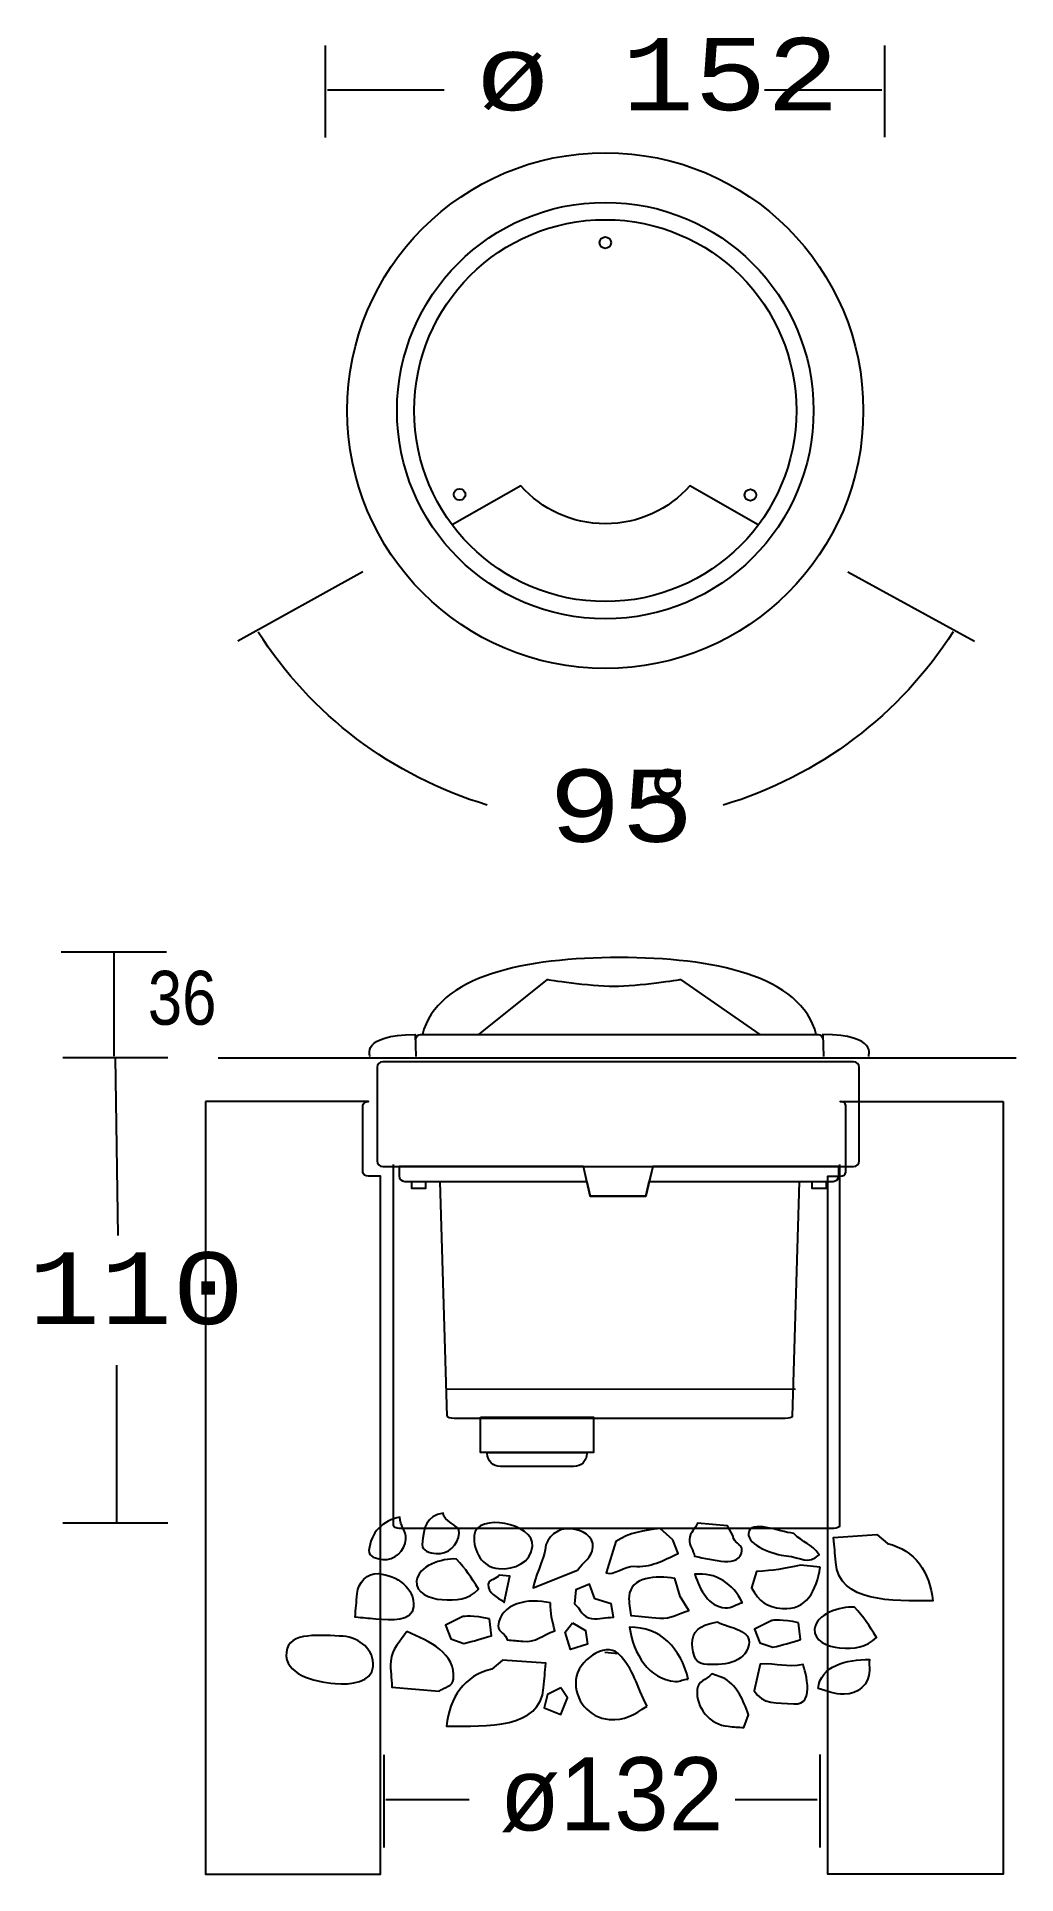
# Model space of a CAD drawing. Extents: x 36 to 147, y 63 to 272.
import ezdxf

# ---------------------------------------------------------------- set-up
doc = ezdxf.new("R2010")
doc.units = 0
doc.layers.add('LIVELLO_1', color=160, linetype='Continuous')
doc.styles.add('STD', font='txt')

# ---------------------------------------------------------------- blocks, each defined once
blk = doc.blocks.new('AI9-BLK4')
at = {"layer": 'LIVELLO_1', "color": 7}
blk.add_line((-0.52, -3.64), (0.98, -3.77), dxfattribs=at)
for points in [[(-4.19, -0.29), (-2.74, -1.17), (-2.5, -2.71), (-4.45, -3.3), (-5.04, -1.35)], [(-5.54, -7.69), (-7.05, -8.44), (-7.43, -9.96), (-5.54, -10.72), (-4.78, -8.82)]]:
    blk.add_lwpolyline(points, close=True, dxfattribs=at)
for points, knots in [([(-23.13, 9.23), (-23.25, 7.86), (-24.4, 6.8), (-25.76, 6.92), (-26.48, 6.98), (-27.39, 7.23), (-27.33, 7.94), (-27.15, 9.97), (-25.76, 11.33), (-23.8, 11.72), (-23.89, 10.73), (-23.05, 10.21), (-23.13, 9.23)], [0, 0, 0, 0, 1, 1, 1, 2, 2, 2, 3, 3, 3, 4, 4, 4, 4]), ([(-17.08, 9.9), (-17.2, 8.52), (-18.34, 7.47), (-19.71, 7.59), (-20.42, 7.65), (-21.34, 7.9), (-21.28, 8.61), (-21.1, 10.64), (-20.86, 11.81), (-18.89, 12.19), (-18.98, 11.21), (-16.99, 10.88), (-17.08, 9.9)], [0, 0, 0, 0, 1, 1, 1, 2, 2, 2, 3, 3, 3, 4, 4, 4, 4]), ([(-8.75, 8.41), (-8.9, 6.6), (-10.8, 5.71), (-12.61, 5.87), (-14.42, 6.03), (-15.53, 7.84), (-15.37, 9.65), (-15.15, 12.28), (-8.51, 11.04), (-8.75, 8.41)], [0, 0, 0, 0, 1, 1, 1, 2, 2, 2, 3, 3, 3, 3]), ([(-1.88, 8.3), (-1.99, 7.07), (-2.97, 6.69), (-3.63, 5.7), (-3.63, 5.7), (-8.68, 3.69), (-8.68, 3.69), (-8.62, 4.45), (-7.38, 7.26), (-7.32, 8.02), (-7.19, 9.52), (-5.86, 10.55), (-4.36, 10.41), (-3.13, 10.3), (-1.78, 9.52), (-1.88, 8.3)], [0, 0, 0, 0, 1, 1, 1, 2, 2, 2, 3, 3, 3, 4, 4, 4, 5, 5, 5, 5]), ([(14.04, 9.55), (13.98, 8.8), (15.11, 8.7), (15.04, 7.95), (14.86, 5.88), (11.72, 6.91), (9.67, 7.28), (9.54, 7.95), (9.01, 8.47), (9.08, 9.23), (9.14, 9.98), (9.75, 10.4), (10, 11.05), (10, 11.05), (13.39, 10.75), (13.39, 10.75), (13.39, 10.75), (14.04, 9.55), (14.04, 9.55)], [0, 0, 0, 0, 1, 1, 1, 2, 2, 2, 3, 3, 3, 4, 4, 4, 5, 5, 5, 6, 6, 6, 6]), ([(20.92, 9.88), (22.03, 8.74), (22.93, 8.78), (23.81, 7.43), (22.6, 6.27), (21.76, 7.17), (20.06, 7.32), (18.69, 7.44), (15.68, 8.51), (15.79, 9.88), (15.94, 11.52), (19.28, 10.03), (20.92, 9.88)], [0, 0, 0, 0, 1, 1, 1, 2, 2, 2, 3, 3, 3, 4, 4, 4, 4]), ([(7.18, 9.16), (7.18, 9.16), (7.8, 7.59), (7.8, 7.59), (6.02, 6.8), (4.71, 5.96), (2.74, 6.14), (1.79, 6.22), (0.43, 5.04), (-0.39, 5.4), (-0.39, 5.4), (0.71, 8.97), (0.71, 8.97), (2.31, 9.97), (3.85, 10.21), (5.77, 10.43), (5.77, 10.43), (7.18, 9.16), (7.18, 9.16)], [0, 0, 0, 0, 1, 1, 1, 2, 2, 2, 3, 3, 3, 4, 4, 4, 5, 5, 5, 6, 6, 6, 6]), ([(30.36, 9.74), (30.36, 9.74), (25.45, 9.41), (25.45, 9.41), (25.55, 8.28), (25.6, 7.71), (25.7, 6.58), (26.1, 1.97), (32.06, 2.2), (36.71, 2.23), (36.43, 5.43), (34.68, 8.03), (31.59, 8.71), (31.59, 8.71), (30.36, 9.74), (30.36, 9.74)], [0, 0, 0, 0, 1, 1, 1, 2, 2, 2, 3, 3, 3, 4, 4, 4, 5, 5, 5, 5]), ([(-17.39, 6.96), (-16.28, 5.81), (-15.75, 4.88), (-14.87, 3.53), (-16.08, 2.37), (-17.37, 2.2), (-19.06, 2.35), (-20.44, 2.47), (-22.04, 3.11), (-21.92, 4.48), (-21.77, 6.12), (-19.04, 7.1), (-17.39, 6.96)], [0, 0, 0, 0, 1, 1, 1, 2, 2, 2, 3, 3, 3, 4, 4, 4, 4]), ([(-26.26, 5.3), (-27.52, 5.41), (-28.56, 4.29), (-28.67, 3.03), (-28.76, 1.99), (-28.81, 1.38), (-28.9, 0.34), (-27.97, 0.26), (-27.48, 0.22), (-26.55, 0.14), (-24.79, -0.02), (-22.43, -0.22), (-22.28, 1.53), (-22.1, 3.67), (-24.12, 5.12), (-26.26, 5.3)], [0, 0, 0, 0, 1, 1, 1, 2, 2, 2, 3, 3, 3, 4, 4, 4, 5, 5, 5, 5]), ([(-12.55, 5.13), (-12.55, 5.13), (-11.32, 5.02), (-11.32, 5.02), (-11.32, 5.02), (-11.96, 2.04), (-11.96, 2.04), (-12.76, 2.68), (-13.86, 3.06), (-13.78, 4.1), (-13.73, 4.66), (-12.78, 4.67), (-12.55, 5.13)], [0, 0, 0, 0, 1, 1, 1, 2, 2, 2, 3, 3, 3, 4, 4, 4, 4]), ([(8.01, 2.71), (8.01, 2.71), (9.01, 1.1), (9.01, 1.1), (7.74, 0.74), (7.03, 0.14), (5.71, 0.26), (4.39, 0.37), (3.73, 0.43), (2.41, 0.54), (2.39, 1.4), (2.15, 1.89), (2.22, 2.74), (2.41, 4.91), (5.28, 5.13), (7.43, 4.76), (7.43, 4.76), (8.01, 2.71), (8.01, 2.71)], [0, 0, 0, 0, 1, 1, 1, 2, 2, 2, 3, 3, 3, 4, 4, 4, 5, 5, 5, 6, 6, 6, 6]), ([(15.09, 2), (14.41, 1.87), (13.89, 1.35), (13.14, 1.42), (11.16, 1.59), (10.37, 3.37), (9.68, 5.23), (12.07, 5.49), (14.05, 4.18), (15.09, 2)], [0, 0, 0, 0, 1, 1, 1, 2, 2, 2, 3, 3, 3, 3]), ([(23.94, 6.05), (23.51, 3.34), (22.37, 1.1), (19.64, 1.35), (17.75, 1.51), (17.05, 2.1), (16.14, 3.7), (16.14, 3.7), (16.69, 5.55), (16.69, 5.55), (18.69, 5.65), (19.75, 5.85), (21.68, 6.25), (21.68, 6.25), (23.94, 6.05), (23.94, 6.05)], [0, 0, 0, 0, 1, 1, 1, 2, 2, 2, 3, 3, 3, 4, 4, 4, 5, 5, 5, 5]), ([(-6.71, 1.98), (-6.72, 0.76), (-6.5, -0.02), (-6.22, -1.19), (-7.7, -1.72), (-8.33, -2.52), (-9.84, -2.39), (-10.5, -2.33), (-10.97, -2.29), (-11.63, -2.23), (-11.67, -1.57), (-12.7, -1.38), (-12.63, -0.63), (-12.41, 1.92), (-9.22, 2.59), (-6.71, 1.98)], [0, 0, 0, 0, 1, 1, 1, 2, 2, 2, 3, 3, 3, 4, 4, 4, 5, 5, 5, 5]), ([(-1.65, 2.43), (-1.65, 2.43), (0.2, 1.89), (0.2, 1.89), (0.2, 1.89), (0.45, 0.35), (0.45, 0.35), (-0.5, 0.34), (-1.1, 0.11), (-2.04, 0.19), (-3.07, 0.28), (-3.27, 1.34), (-3.98, 1.88), (-3.98, 1.88), (-3.84, 3.48), (-3.84, 3.48), (-3.84, 3.48), (-2.26, 4.1), (-2.26, 4.1), (-2.26, 4.1), (-1.65, 2.43), (-1.65, 2.43)], [0, 0, 0, 0, 1, 1, 1, 2, 2, 2, 3, 3, 3, 4, 4, 4, 5, 5, 5, 6, 6, 6, 7, 7, 7, 7]), ([(-13.64, 0.16), (-13.64, 0.16), (-13.42, -1.76), (-13.42, -1.76), (-14.6, -2.13), (-15.37, -2.34), (-16.54, -2.62), (-16.54, -2.62), (-18.01, -2.11), (-18.01, -2.11), (-18.01, -2.11), (-18.63, -0.54), (-18.63, -0.54), (-18.63, -0.54), (-16.65, 0.42), (-16.65, 0.42), (-16.65, 0.42), (-15.4, 0.6), (-13.64, 0.16)], [0, 0, 0, 0, 1, 1, 1, 2, 2, 2, 3, 3, 3, 4, 4, 4, 5, 5, 5, 6, 6, 6, 6]), ([(21.46, -0.29), (21.46, -0.29), (21.68, -2.2), (21.68, -2.2), (20.51, -2.57), (19.73, -2.79), (18.56, -3.07), (18.56, -3.07), (17.09, -2.56), (17.09, -2.56), (17.09, -2.56), (16.47, -0.99), (16.47, -0.99), (16.47, -0.99), (18.45, -0.02), (18.45, -0.02), (18.45, -0.02), (19.7, 0.15), (21.46, -0.29)], [0, 0, 0, 0, 1, 1, 1, 2, 2, 2, 3, 3, 3, 4, 4, 4, 5, 5, 5, 6, 6, 6, 6]), ([(27.82, 1.49), (28.93, 0.34), (29.46, -0.59), (30.33, -1.94), (29.13, -3.1), (27.84, -3.27), (26.14, -3.12), (24.77, -3), (23.17, -2.36), (23.29, -0.99), (23.44, 0.65), (26.17, 1.63), (27.82, 1.49)], [0, 0, 0, 0, 1, 1, 1, 2, 2, 2, 3, 3, 3, 4, 4, 4, 4]), ([(-30.25, -1.8), (-28.39, -1.96), (-26.69, -3.38), (-26.85, -5.24), (-27.01, -7.05), (-29.36, -7.35), (-31.16, -7.19), (-33.68, -6.97), (-36.93, -6.13), (-36.71, -3.61), (-36.49, -1.2), (-32.68, -1.76), (-30.25, -1.8)], [0, 0, 0, 0, 1, 1, 1, 2, 2, 2, 3, 3, 3, 4, 4, 4, 4]), ([(-23.03, -1.29), (-20.38, -2.38), (-17.46, -3.77), (-17.72, -6.69), (-17.79, -7.54), (-18.74, -7.55), (-19.36, -8.07), (-19.36, -8.07), (-24.72, -7.6), (-24.72, -7.6), (-24.72, -6.46), (-24.94, -5.78), (-24.85, -4.65), (-24.71, -3.14), (-23.8, -2.46), (-23.03, -1.29)], [0, 0, 0, 0, 1, 1, 1, 2, 2, 2, 3, 3, 3, 4, 4, 4, 5, 5, 5, 5]), ([(8.95, -6.69), (8.39, -6.64), (8.07, -6.99), (7.51, -6.95), (4.4, -6.67), (2.75, -3.87), (2.26, -0.79), (5.78, -0.72), (8.12, -3.2), (8.95, -6.69)], [0, 0, 0, 0, 1, 1, 1, 2, 2, 2, 3, 3, 3, 3]), ([(12.26, -0.19), (11.01, -0.36), (9.54, -0.9), (9.42, -2.22), (9.33, -3.35), (9.57, -4.89), (10.7, -4.99), (12.87, -5.18), (15.36, -4.92), (15.83, -2.78), (16.17, -1.1), (13.72, -0.89), (12.26, -0.19)], [0, 0, 0, 0, 1, 1, 1, 2, 2, 2, 3, 3, 3, 4, 4, 4, 4]), ([(4.26, -9.76), (2.75, -10.76), (1.74, -11.43), (-0.05, -11.27), (-2.31, -11.08), (-4.03, -9.03), (-3.83, -6.77), (-3.65, -4.6), (-0.51, -2.41), (0.98, -3.77), (2.82, -5.55), (3.03, -7.47), (4.26, -9.76)], [0, 0, 0, 0, 1, 1, 1, 2, 2, 2, 3, 3, 3, 4, 4, 4, 4]), ([(-12.15, -4.53), (-12.15, -4.53), (-7.24, -4.86), (-7.24, -4.86), (-7.34, -5.99), (-7.39, -6.55), (-7.49, -7.68), (-7.89, -12.3), (-13.85, -12.06), (-18.5, -12.03), (-18.22, -8.83), (-16.47, -6.23), (-13.38, -5.56), (-13.38, -5.56), (-12.15, -4.53), (-12.15, -4.53)], [0, 0, 0, 0, 1, 1, 1, 2, 2, 2, 3, 3, 3, 4, 4, 4, 5, 5, 5, 5]), ([(13.1, -6.6), (14.61, -7.69), (15.17, -8.97), (15.77, -10.73), (15.77, -10.73), (15.26, -12.2), (15.26, -12.2), (14.6, -12.15), (14.13, -12.11), (13.47, -12.05), (11.4, -11.87), (9.77, -9.92), (9.95, -7.85), (10.03, -6.91), (10.99, -6.8), (11.62, -6.1), (11.62, -6.1), (13.1, -6.6), (13.1, -6.6)], [0, 0, 0, 0, 1, 1, 1, 2, 2, 2, 3, 3, 3, 4, 4, 4, 5, 5, 5, 6, 6, 6, 6]), ([(20.92, -9.51), (19.04, -9.34), (17.34, -9.61), (16.44, -8.01), (16.44, -8.01), (17.12, -4.97), (17.12, -4.97), (19.12, -4.86), (20.05, -5.42), (21.98, -5.02), (21.98, -5.02), (23.65, -9.75), (20.92, -9.51)], [0, 0, 0, 0, 1, 1, 1, 2, 2, 2, 3, 3, 3, 4, 4, 4, 4]), ([(23.7, -7.75), (24.8, -8.08), (25.51, -8.41), (26.67, -8.41), (28.21, -8.41), (29.53, -7.25), (29.53, -5.71), (29.53, -5.22), (29.48, -4.94), (29.53, -4.45), (26.94, -4.45), (23.92, -5.16), (23.7, -7.75)], [0, 0, 0, 0, 1, 1, 1, 2, 2, 2, 3, 3, 3, 4, 4, 4, 4])]:
    blk.add_open_spline(points, degree=3, knots=knots, dxfattribs=at)
blk = doc.blocks.new('AI9-BLK1')
at = {"layer": 'LIVELLO_1', "color": 7}
for points in [[(-45.06, 43.07), (-45.06, 43.07), (-26.53, 43.07), (-26.53, 43.07), (-26.88, 43.07), (-27.16, 42.87), (-27.16, 42.62), (-27.16, 42.62), (-27.16, 35.02), (-27.16, 35.02), (-27.16, 34.77), (-26.88, 34.57), (-26.53, 34.57), (-26.53, 34.57), (-25.15, 34.57), (-25.15, 34.57), (-25.15, 34.57), (-25.15, -44.77), (-25.15, -44.77), (-25.15, -44.77), (-45.06, -44.77), (-45.06, -44.77), (-45.06, -44.77), (-45.06, 43.07), (-45.06, 43.07)], [(45.57, 43.07), (45.57, 43.07), (27.05, 43.07), (27.05, 43.07), (27.39, 43.07), (27.68, 42.87), (27.68, 42.62), (27.68, 42.62), (27.68, 35.02), (27.68, 35.02), (27.68, 34.77), (27.39, 34.57), (27.05, 34.57), (27.05, 34.57), (25.66, 34.57), (25.66, 34.57), (25.66, 34.57), (25.66, -44.77), (25.66, -44.77), (25.66, -44.77), (45.57, -44.77), (45.57, -44.77), (45.57, -44.77), (45.57, 43.07), (45.57, 43.07)]]:
    blk.add_open_spline(points, degree=3, knots=[0, 0, 0, 0, 1, 1, 1, 2, 2, 2, 3, 3, 3, 4, 4, 4, 5, 5, 5, 6, 6, 6, 7, 7, 7, 8, 8, 8, 8], dxfattribs=at)

msp = doc.modelspace()

# ---------------------------------------------------------------- linework, layer by layer
at = {"layer": 'LIVELLO_1', "color": 7}
for p, q in [((68.36, 260.2), (68.36, 270.64)), ((131.9, 260.21), (131.9, 270.64)), ((81.83, 265.57), (68.56, 265.57)), ((131.53, 265.57), (118.21, 265.57)), ((72.57, 210.81), (58.39, 202.93)), ((127.69, 210.81), (142.08, 202.93)), ((38.34, 167.65), (50.27, 167.65)), ((44.36, 155.79), (44.36, 167.72)), ((38.5, 155.65), (50.43, 155.65)), ((44.47, 155.65), (44.77, 135.39)), ((56.17, 155.58), (146.81, 155.58)), ((75.4, 155.58), (130.14, 155.58)), ((89.88, 141.55), (90.75, 141.55)), ((93.65, 141.55), (94.53, 141.55)), ((108.75, 141.55), (109.63, 141.55)), ((112.53, 141.55), (113.41, 141.55)), ((101.2, 139.89), (102.08, 139.89)), ((44.61, 120.67), (44.61, 102.79)), ((82.22, 117.97), (121.74, 117.95)), ((38.5, 102.74), (50.43, 102.74)), ((75, 65.83), (75, 76.39)), ((124.55, 65.84), (124.55, 76.4)), ((84.68, 71.26), (75.2, 71.26)), ((124.18, 71.26), (114.9, 71.26))]:
    msp.add_line(p, q, dxfattribs=at)
for points in [[(97.64, 143.25), (105.52, 143.25), (104.73, 139.89), (98.42, 139.89)], [(78.14, 141.55), (79.72, 141.55), (79.72, 140.76), (78.14, 140.76)], [(123.64, 141.55), (125.22, 141.55), (125.22, 140.76), (123.64, 140.76)], [(85.97, 114.75), (98.79, 114.75), (98.79, 110.73), (85.97, 110.73)]]:
    msp.add_lwpolyline(points, close=True, dxfattribs=at)
for points in [[(81.3, 141.55), (89.88, 141.55), (98.03, 141.55), (98.42, 139.89), (104.73, 139.89), (105.12, 141.55), (113.41, 141.55), (122.06, 141.55)], [(97.43, 141.55), (98.01, 141.55), (98.31, 140.36)], [(104.98, 140.86), (105.15, 141.55), (105.86, 141.55)]]:
    msp.add_lwpolyline(points, dxfattribs=at)
for centre, radius in [((100.13, 229.15), 29.31), ((100.13, 229.15), 23.66), ((100.13, 229.15), 21.7), ((100.13, 248.24), 0.652), ((83.58, 219.61), 0.653), ((116.61, 219.56), 0.652)]:
    msp.add_circle(centre, radius, dxfattribs=at)
for points, knots in [([(117.48, 216.18), (117.48, 216.18), (109.73, 220.59), (109.73, 220.59), (107.38, 217.95), (103.95, 216.29), (100.13, 216.29), (96.32, 216.29), (92.89, 217.95), (90.53, 220.59), (90.53, 220.59), (82.74, 216.16), (82.74, 216.16)], [0, 0, 0, 0, 1, 1, 1, 2, 2, 2, 3, 3, 3, 4, 4, 4, 4]), ([(79.35, 158.24), (81.05, 164.97), (91.11, 166.99), (101.72, 166.99), (112.33, 166.99), (122.4, 164.97), (124.1, 158.24), (124.1, 158.24), (79.35, 158.24), (79.35, 158.24)], [0, 0, 0, 0, 1, 1, 1, 2, 2, 2, 3, 3, 3, 3]), ([(85.77, 158.24), (85.77, 158.24), (93.55, 164.49), (93.55, 164.49), (93.55, 164.49), (98.3, 163.74), (101.11, 163.74), (103.91, 163.74), (108.66, 164.49), (108.66, 164.49), (108.66, 164.49), (117.68, 158.24), (117.68, 158.24)], [0, 0, 0, 0, 1, 1, 1, 2, 2, 2, 3, 3, 3, 4, 4, 4, 4]), ([(73.43, 155.73), (73.43, 155.73), (72.22, 158.24), (78.55, 158.24), (78.55, 158.24), (78.62, 155.73), (78.62, 155.73)], [0, 0, 0, 0, 1, 1, 1, 2, 2, 2, 2]), ([(78.62, 157.71), (78.62, 158), (78.86, 158.24), (79.15, 158.24), (79.15, 158.24), (124.3, 158.24), (124.3, 158.24), (124.59, 158.24), (124.83, 158), (124.83, 157.71)], [0, 0, 0, 0, 1, 1, 1, 2, 2, 2, 3, 3, 3, 3]), ([(130.02, 155.73), (130.02, 155.73), (131.16, 158.24), (124.83, 158.24), (124.83, 158.24), (124.91, 155.73), (124.91, 155.73)], [0, 0, 0, 0, 1, 1, 1, 2, 2, 2, 2]), ([(74.85, 155.15), (74.85, 155.15), (128.33, 155.15), (128.33, 155.15), (128.68, 155.15), (128.96, 154.87), (128.96, 154.52), (128.96, 154.52), (128.96, 143.88), (128.96, 143.88), (128.96, 143.53), (128.68, 143.25), (128.33, 143.25), (128.33, 143.25), (74.85, 143.25), (74.85, 143.25), (74.5, 143.25), (74.22, 143.53), (74.22, 143.88), (74.22, 143.88), (74.22, 154.52), (74.22, 154.52), (74.22, 154.87), (74.5, 155.15), (74.85, 155.15)], [0, 0, 0, 0, 1, 1, 1, 2, 2, 2, 3, 3, 3, 4, 4, 4, 5, 5, 5, 6, 6, 6, 7, 7, 7, 8, 8, 8, 8]), ([(126.73, 143.46), (126.73, 143.46), (126.73, 102.4), (126.73, 102.4), (126.73, 102.25), (126.45, 102.12), (126.1, 102.12), (126.1, 102.12), (76.72, 102.12), (76.72, 102.12), (76.37, 102.12), (76.09, 102.25), (76.09, 102.4), (76.09, 102.4), (76.09, 143.46), (76.09, 143.46)], [0, 0, 0, 0, 1, 1, 1, 2, 2, 2, 3, 3, 3, 4, 4, 4, 5, 5, 5, 5]), ([(77.35, 141.55), (77.01, 141.55), (76.72, 141.83), (76.72, 142.18), (76.72, 142.18), (76.72, 143.25), (76.72, 143.25), (76.72, 143.25), (97.64, 143.25), (97.64, 143.25), (97.64, 143.25), (98.03, 141.55), (98.03, 141.55), (98.03, 141.55), (77.35, 141.55), (77.35, 141.55)], [0, 0, 0, 0, 1, 1, 1, 2, 2, 2, 3, 3, 3, 4, 4, 4, 5, 5, 5, 5]), ([(105.52, 143.25), (105.52, 143.25), (126.64, 143.25), (126.64, 143.25), (126.64, 143.25), (126.64, 142.18), (126.64, 142.18), (126.64, 141.83), (126.36, 141.55), (126.01, 141.55), (126.01, 141.55), (105.12, 141.55), (105.12, 141.55), (105.12, 141.55), (105.52, 143.25), (105.52, 143.25)], [0, 0, 0, 0, 1, 1, 1, 2, 2, 2, 3, 3, 3, 4, 4, 4, 5, 5, 5, 5]), ([(122.16, 141.5), (122.16, 141.5), (121.37, 114.87), (121.37, 114.87), (121.37, 114.73), (121.02, 114.62), (120.58, 114.62), (120.58, 114.62), (82.97, 114.62), (82.97, 114.62), (82.53, 114.62), (82.18, 114.73), (82.18, 114.87), (82.18, 114.87), (81.39, 141.5), (81.39, 141.5)], [0, 0, 0, 0, 1, 1, 1, 2, 2, 2, 3, 3, 3, 4, 4, 4, 5, 5, 5, 5]), ([(86.73, 110.73), (86.73, 110.73), (86.73, 110.61), (86.73, 110.61), (86.73, 109.8), (87.39, 109.14), (88.21, 109.14), (88.21, 109.14), (96.56, 109.14), (96.56, 109.14), (97.37, 109.14), (98.03, 109.8), (98.03, 110.61), (98.03, 110.61), (98.03, 110.73), (98.03, 110.73), (98.03, 110.73), (86.73, 110.73), (86.73, 110.73)], [0, 0, 0, 0, 1, 1, 1, 2, 2, 2, 3, 3, 3, 4, 4, 4, 5, 5, 5, 6, 6, 6, 6])]:
    msp.add_open_spline(points, degree=3, knots=knots, dxfattribs=at)
for points in [[(86.73, 184.32), (75.87, 187.56), (66.67, 194.64), (60.69, 203.99)], [(139.63, 204), (133.66, 194.65), (124.4, 187.56), (113.53, 184.32)]]:
    msp.add_open_spline(points, degree=3, dxfattribs=at)

# ---------------------------------------------------------------- block references
for name, p in [('AI9-BLK1', (99.76, 107.57)), ('AI9-BLK4', (100.61, 91.67))]:
    msp.add_blockref(name, p, dxfattribs=at)

# ---------------------------------------------------------------- texts
at = {"layer": 'LIVELLO_1', "color": 7, "attachment_point": 1, "style": 'STD'}
for s, insert, char_height in [('\\fCourier|b0|i0;\\H8.2164;\\C7;ø 152', (85.52, 271.51), 8.2164), ('\\fCourier|b0|i0;\\H8.2164;\\C7;95', (93.69, 188.36), 8.2164), ('\\fSymbol|b0|i0;\\H8.2164;\\C7;°', (105.02, 188.36), 8.2164), ('\\fArial Narrow|b0|i0;\\H6.1208;\\C7;3\\H6.1208;6', (48.17, 165.48), 6.1208), ('\\fCourier|b0|i0;\\H8.1692;\\C7;110', (34.57, 133.5), 8.1692), ('\\fMyriad Roman|b0|i0;\\H8.3186;\\C7;ø132', (88.16, 76.11), 8.3186)]:
    msp.add_mtext(s, dxfattribs=dict(at, insert=insert, char_height=char_height))

doc.saveas('drawing.dxf')
